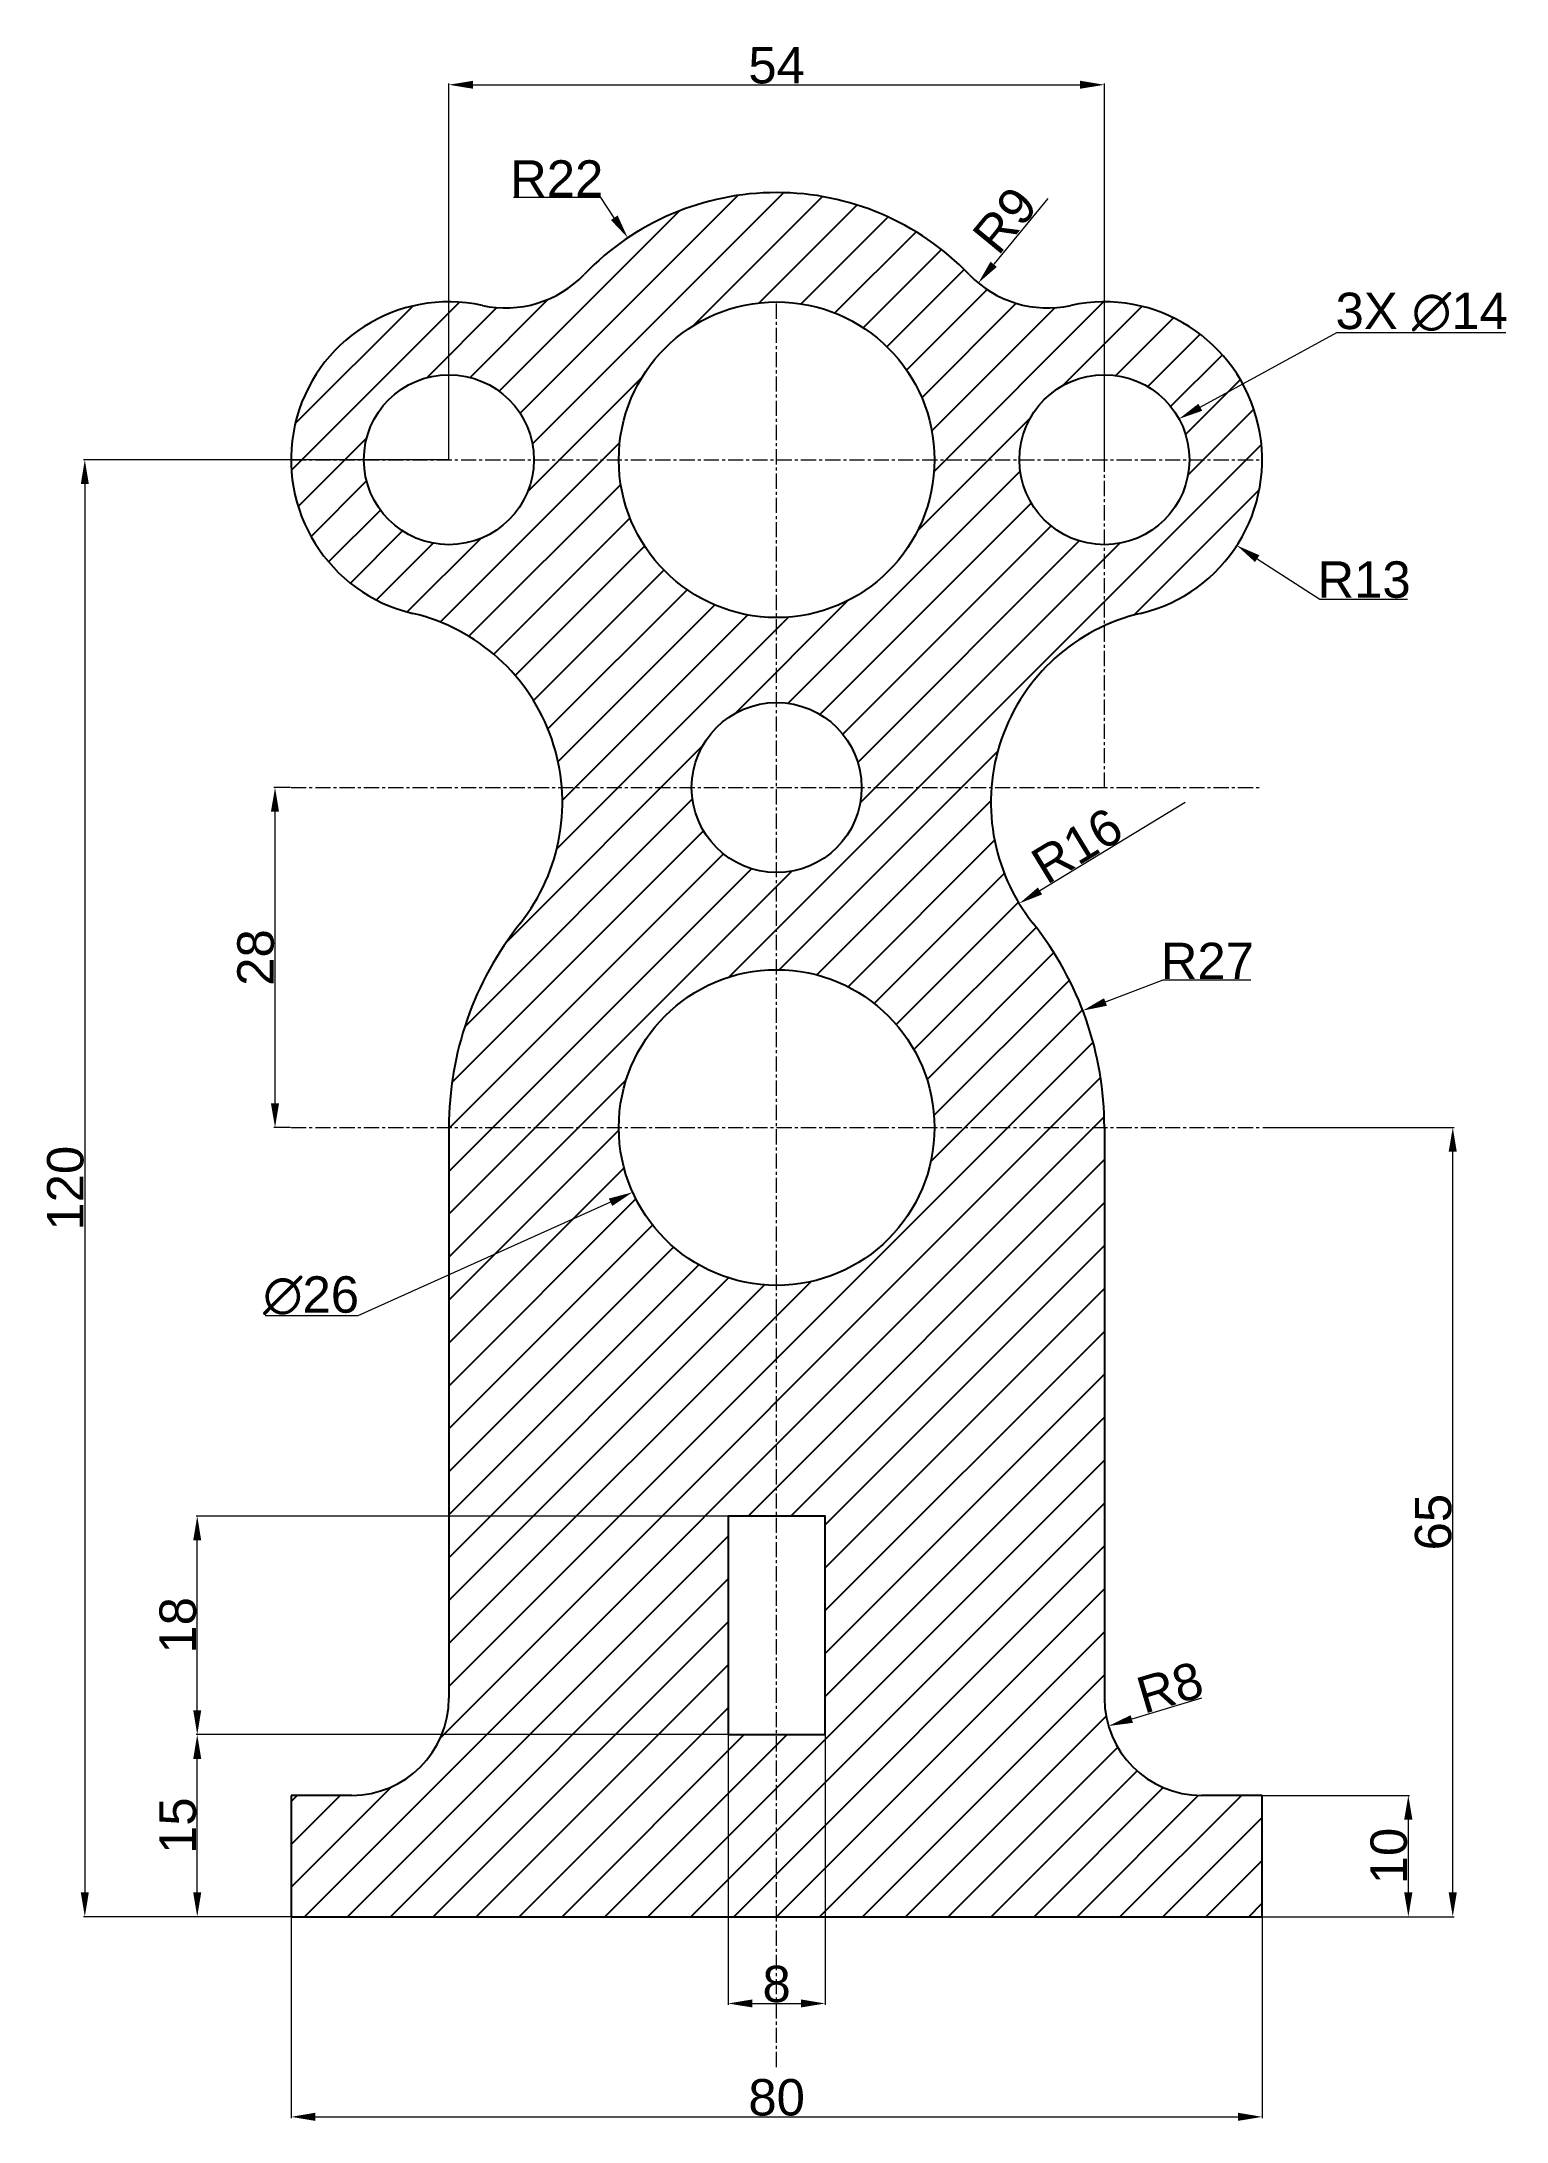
# Model space of a CAD drawing. Header units: millimetres. Extents: x -61 to 60, y -17 to 154.
import ezdxf

# ---------------------------------------------------------------- set-up
doc = ezdxf.new("R2010")
doc.units = ezdxf.units.MM
doc.header["$MEASUREMENT"] = 0
doc.linetypes.add('CENTER', pattern=[2, 1.25, -0.25, 0.25, -0.25])
doc.layers.add('AM_5', color=3, linetype='Continuous', lineweight=15)
doc.layers.add('AM_7', color=4, linetype='CENTER', lineweight=15)
doc.styles.get("Standard").update_dxf_attribs({"font": 'arial.ttf'})
doc.dimstyles.new('AM_ANSI$0', dxfattribs={"dimtxt": 3, "dimasz": 2, "dimexe": 0.1, "dimexo": 0.05, "dimgap": 0.06, "dimtad": 1, "dimtoh": 1, "dimdec": 3, "dimzin": 9, "dimdsep": 46, "dimtxsty": 'Standard', "dimcen": 0, "dimclrd": 256, "dimclre": 256, "dimclrt": 2, "dimadec": 0, "dimazin": 2, "dimtp": 0.1, "dimtm": 0.1, "dimtfac": 0.71, "dimtdec": 3, "dimtofl": 0, "dimtmove": 0, "dimatfit": 3, "dimfxl": 1, "dimtolj": 1, "dimtzin": 7, "dimlwd": -1, "dimlwe": -1, "dimarcsym": 1})
doc.dimstyles.new('AM_ANSI$3', dxfattribs={"dimtxt": 3, "dimasz": 2, "dimexe": 0.1, "dimexo": 0.05, "dimgap": 0.06, "dimtad": 1, "dimtoh": 1, "dimdec": 3, "dimzin": 9, "dimdsep": 46, "dimtxsty": 'Standard', "dimcen": 0, "dimclrd": 256, "dimclre": 256, "dimclrt": 2, "dimadec": 0, "dimazin": 2, "dimtp": 0.1, "dimtm": 0.1, "dimtfac": 0.71, "dimtdec": 3, "dimtofl": 0, "dimtmove": 0, "dimatfit": 0, "dimfxl": 1, "dimtolj": 1, "dimtzin": 7, "dimlwd": -1, "dimlwe": -1, "dimarcsym": 1})
doc.dimstyles.new('AM_ANSI$4', dxfattribs={"dimtxt": 3, "dimasz": 2, "dimexe": 0.1, "dimexo": 0.05, "dimgap": 0.06, "dimtad": 1, "dimtoh": 1, "dimdec": 3, "dimzin": 9, "dimdsep": 46, "dimtxsty": 'Standard', "dimcen": 0, "dimclrd": 256, "dimclre": 256, "dimclrt": 2, "dimadec": 0, "dimazin": 2, "dimtp": 0.1, "dimtm": 0.1, "dimtfac": 0.71, "dimtdec": 3, "dimtofl": 0, "dimtmove": 0, "dimatfit": 0, "dimfxl": 1, "dimtolj": 1, "dimtzin": 7, "dimlwd": -1, "dimlwe": -1, "dimarcsym": 1})

# ---------------------------------------------------------------- blocks, each defined once
blk = doc.blocks.new('*D5')
at = {"layer": 'AM_5', "transparency": 16777216}
for p, q in [((-40, -0.05), (-40, -16.58)), ((40, -0.05), (40, -16.58)), ((-38, -16.48), (38, -16.48))]:
    blk.add_line(p, q, dxfattribs=at)
for points in [[(-38, -16.14), (-38, -16.81), (-40, -16.48)], [(38, -16.14), (38, -16.81), (40, -16.48)]]:
    blk.add_solid(points, dxfattribs=at)
at = {"layer": 'Defpoints', "color": 0, "transparency": 16777216}
for p in [(-40, 0), (40, 0), (40, -16.48)]:
    blk.add_point(p, dxfattribs=at)
at = {"layer": 'AM_5', "color": 2, "transparency": 16777216, "insert": (0, -14.89), "char_height": 3, "attachment_point": 5}
blk.add_mtext('\\A1;80', dxfattribs=at)
blk = doc.blocks.new('*D6')
at = {"layer": 'AM_5', "transparency": 16777216}
for p, q in [((-4, 14.95), (-4, -7.24)), ((4, 14.95), (4, -7.24)), ((-2, -7.14), (2, -7.14))]:
    blk.add_line(p, q, dxfattribs=at)
for points in [[(-2, -6.81), (-2, -7.47), (-4, -7.14)], [(2, -6.81), (2, -7.47), (4, -7.14)]]:
    blk.add_solid(points, dxfattribs=at)
at = {"layer": 'Defpoints', "color": 0, "transparency": 16777216}
for p in [(-4, 15), (4, 15), (4, -7.14)]:
    blk.add_point(p, dxfattribs=at)
at = {"layer": 'AM_5', "color": 2, "transparency": 16777216, "insert": (0, -5.55), "char_height": 3, "attachment_point": 5}
blk.add_mtext('\\A1;8', dxfattribs=at)
blk = doc.blocks.new('*D7')
at = {"layer": 'AM_5', "transparency": 16777216}
for p, q in [((-4.05, 15), (-47.83, 15)), ((-47.73, 2), (-47.73, 13)), ((-40.05, 0), (-47.83, 0))]:
    blk.add_line(p, q, dxfattribs=at)
for points in [[(-48.06, 13), (-47.4, 13), (-47.73, 15)], [(-48.06, 2), (-47.4, 2), (-47.73, 0)]]:
    blk.add_solid(points, dxfattribs=at)
at = {"layer": 'Defpoints', "color": 0, "transparency": 16777216}
for p in [(-47.73, 15), (-4, 15), (-40, 0)]:
    blk.add_point(p, dxfattribs=at)
at = {"layer": 'AM_5', "color": 2, "transparency": 16777216, "insert": (-49.32, 7.5), "char_height": 3, "attachment_point": 5, "rotation": 90}
blk.add_mtext('\\A1;15', dxfattribs=at)
blk = doc.blocks.new('*D8')
at = {"layer": 'AM_5', "transparency": 16777216}
for p, q in [((-4.05, 33), (-47.83, 33)), ((-47.73, 17), (-47.73, 31)), ((-4.05, 15), (-47.83, 15))]:
    blk.add_line(p, q, dxfattribs=at)
for points in [[(-48.06, 31), (-47.4, 31), (-47.73, 33)], [(-48.06, 17), (-47.4, 17), (-47.73, 15)]]:
    blk.add_solid(points, dxfattribs=at)
at = {"layer": 'Defpoints', "color": 0, "transparency": 16777216}
for p in [(-47.73, 33), (-4, 33), (-4, 15)]:
    blk.add_point(p, dxfattribs=at)
at = {"layer": 'AM_5', "color": 2, "transparency": 16777216, "insert": (-49.32, 24), "char_height": 3, "attachment_point": 5, "rotation": 90}
blk.add_mtext('\\A1;18', dxfattribs=at)
blk = doc.blocks.new('*D9')
at = {"layer": 'AM_5', "transparency": 16777216}
for p, q in [((40.05, 10), (52.14, 10)), ((52.04, 2), (52.04, 8)), ((40.05, 0), (52.14, 0))]:
    blk.add_line(p, q, dxfattribs=at)
for points in [[(51.7, 8), (52.37, 8), (52.04, 10)], [(51.7, 2), (52.37, 2), (52.04, 0)]]:
    blk.add_solid(points, dxfattribs=at)
at = {"layer": 'Defpoints', "color": 0, "transparency": 16777216}
for p in [(40, 10), (52.04, 10), (40, 0)]:
    blk.add_point(p, dxfattribs=at)
at = {"layer": 'AM_5', "color": 2, "transparency": 16777216, "insert": (50.44, 5), "char_height": 3, "attachment_point": 5, "rotation": 90}
blk.add_mtext('\\A1;10', dxfattribs=at)
blk = doc.blocks.new('*D10')
at = {"layer": 'AM_5', "transparency": 16777216}
for p, q in [((40.05, 65), (55.8, 65)), ((55.7, 2), (55.7, 63)), ((40.05, 0), (55.8, 0))]:
    blk.add_line(p, q, dxfattribs=at)
for points in [[(55.36, 63), (56.03, 63), (55.7, 65)], [(55.36, 2), (56.03, 2), (55.7, 0)]]:
    blk.add_solid(points, dxfattribs=at)
at = {"layer": 'Defpoints', "color": 0, "transparency": 16777216}
for p in [(40, 65), (55.7, 65), (40, 0)]:
    blk.add_point(p, dxfattribs=at)
at = {"layer": 'AM_5', "color": 2, "transparency": 16777216, "insert": (54.1, 32.5), "char_height": 3, "attachment_point": 5, "rotation": 90}
blk.add_mtext('\\A1;65', dxfattribs=at)
blk = doc.blocks.new('*D11')
at = {"layer": 'AM_5', "transparency": 16777216}
for p, q in [((-40.05, 93), (-41.42, 93)), ((-41.32, 67), (-41.32, 91)), ((-40.05, 65), (-41.42, 65))]:
    blk.add_line(p, q, dxfattribs=at)
for points in [[(-41.66, 91), (-40.99, 91), (-41.32, 93)], [(-41.66, 67), (-40.99, 67), (-41.32, 65)]]:
    blk.add_solid(points, dxfattribs=at)
at = {"layer": 'Defpoints', "color": 0, "transparency": 16777216}
for p in [(-41.32, 93), (-40, 93), (-40, 65)]:
    blk.add_point(p, dxfattribs=at)
at = {"layer": 'AM_5', "color": 2, "transparency": 16777216, "insert": (-42.91, 79), "char_height": 3, "attachment_point": 5, "rotation": 90}
blk.add_mtext('\\A1;28', dxfattribs=at)
blk = doc.blocks.new('*D12')
at = {"layer": 'AM_5', "transparency": 16777216}
for p, q in [((-27.05, 120), (-57.09, 120)), ((-56.99, 118), (-56.99, 2)), ((-40.05, 0), (-57.09, 0))]:
    blk.add_line(p, q, dxfattribs=at)
for points in [[(-57.32, 118), (-56.66, 118), (-56.99, 120)], [(-57.32, 2), (-56.66, 2), (-56.99, 0)]]:
    blk.add_solid(points, dxfattribs=at)
at = {"layer": 'Defpoints', "color": 0, "transparency": 16777216}
for p in [(-27, 120), (-56.99, 0), (-40, 0)]:
    blk.add_point(p, dxfattribs=at)
at = {"layer": 'AM_5', "color": 2, "transparency": 16777216, "insert": (-58.58, 60), "char_height": 3, "attachment_point": 5, "rotation": 90}
blk.add_mtext('\\A1;120', dxfattribs=at)
blk = doc.blocks.new('*D13')
at = {"layer": 'AM_5', "transparency": 16777216}
for p, q in [((-27, 120.05), (-27, 150.98)), ((-25, 150.88), (25, 150.88)), ((27, 120.05), (27, 150.98))]:
    blk.add_line(p, q, dxfattribs=at)
for points in [[(-25, 151.21), (-25, 150.55), (-27, 150.88)], [(25, 151.21), (25, 150.55), (27, 150.88)]]:
    blk.add_solid(points, dxfattribs=at)
at = {"layer": 'Defpoints', "color": 0, "transparency": 16777216}
for p in [(27, 150.88), (-27, 120), (27, 120)]:
    blk.add_point(p, dxfattribs=at)
at = {"layer": 'AM_5', "color": 2, "transparency": 16777216, "insert": (0, 152.47), "char_height": 3, "attachment_point": 5}
blk.add_mtext('\\A1;54', dxfattribs=at)
blk = doc.blocks.new('*D14')
at = {"layer": 'AM_5', "transparency": 16777216}
blk.add_line((22.33, 141.5), (17.88, 136.1), dxfattribs=at)
blk.add_solid([(17.62, 136.31), (18.14, 135.88), (16.61, 134.55)], dxfattribs=at)
at = {"layer": 'Defpoints', "color": 0, "transparency": 16777216}
for p in [(22.33, 141.5), (16.61, 134.55)]:
    blk.add_point(p, dxfattribs=at)
at = {"layer": 'AM_5', "color": 2, "transparency": 16777216, "insert": (18.81, 139.73), "char_height": 3, "attachment_point": 5, "rotation": 50.5132}
blk.add_mtext('\\A1;R9', dxfattribs=at)
blk = doc.blocks.new('*D15')
at = {"layer": 'AM_5', "transparency": 16777216}
for p, q in [((-14.49, 141.59), (-21.68, 141.59)), ((-13.37, 139.93), (-14.49, 141.59))]:
    blk.add_line(p, q, dxfattribs=at)
blk.add_solid([(-13.1, 140.12), (-13.65, 139.74), (-12.26, 138.27)], dxfattribs=at)
at = {"layer": 'Defpoints', "color": 0, "transparency": 16777216}
for p in [(-12.26, 138.27), (0, 120)]:
    blk.add_point(p, dxfattribs=at)
at = {"layer": 'AM_5', "color": 2, "transparency": 16777216, "insert": (-18.12, 143.16), "char_height": 3, "attachment_point": 5}
blk.add_mtext('\\A1;R22', dxfattribs=at)
blk = doc.blocks.new('*D16')
at = {"layer": 'AM_5', "transparency": 16777216}
blk.add_line((33.65, 91.77), (21.69, 84.49), dxfattribs=at)
blk.add_solid([(21.52, 84.77), (21.87, 84.2), (19.99, 83.45)], dxfattribs=at)
at = {"layer": 'Defpoints', "color": 0, "transparency": 16777216}
for p in [(33.65, 91.77), (19.99, 83.45)]:
    blk.add_point(p, dxfattribs=at)
at = {"layer": 'AM_5', "color": 2, "transparency": 16777216, "insert": (24.75, 88.21), "char_height": 3, "attachment_point": 5, "rotation": 31.3615}
blk.add_mtext('\\A1;R16', dxfattribs=at)
blk = doc.blocks.new('*D17')
at = {"layer": 'AM_5', "transparency": 16777216}
blk.add_line((35, 18), (29.25, 16.28), dxfattribs=at)
blk.add_solid([(29.16, 16.6), (29.35, 15.97), (27.33, 15.71)], dxfattribs=at)
at = {"layer": 'Defpoints', "color": 0, "transparency": 16777216}
for p in [(35, 18), (27.33, 15.71)]:
    blk.add_point(p, dxfattribs=at)
at = {"layer": 'AM_5', "color": 2, "transparency": 16777216, "insert": (32.4, 18.88), "char_height": 3, "attachment_point": 5, "rotation": 16.6121}
blk.add_mtext('\\A1;R8', dxfattribs=at)
blk = doc.blocks.new('*D18')
at = {"layer": 'AM_5', "transparency": 16777216}
for p, q in [((27.09, 75.34), (31.83, 77.15)), ((31.83, 77.15), (39.06, 77.15))]:
    blk.add_line(p, q, dxfattribs=at)
blk.add_solid([(26.97, 75.65), (27.21, 75.03), (25.22, 74.63)], dxfattribs=at)
at = {"layer": 'Defpoints', "color": 0, "transparency": 16777216}
for p in [(25.22, 74.63), (0, 65)]:
    blk.add_point(p, dxfattribs=at)
at = {"layer": 'AM_5', "color": 2, "transparency": 16777216, "insert": (35.48, 78.72), "char_height": 3, "attachment_point": 5}
blk.add_mtext('\\A1;R27', dxfattribs=at)
blk = doc.blocks.new('*D19')
at = {"layer": 'AM_5', "transparency": 16777216}
for p, q in [((34.9, 124.32), (46.16, 130.48)), ((46.16, 130.48), (60.06, 130.48))]:
    blk.add_line(p, q, dxfattribs=at)
blk.add_solid([(34.74, 124.61), (35.06, 124.03), (33.14, 123.36)], dxfattribs=at)
at = {"layer": 'Defpoints', "color": 0, "transparency": 16777216}
for p in [(33.14, 123.36), (20.86, 116.64)]:
    blk.add_point(p, dxfattribs=at)
at = {"layer": 'AM_5', "color": 2, "transparency": 16777216, "insert": (53.14, 132.16), "char_height": 3, "attachment_point": 5}
blk.add_mtext('\\A1;3X ∅14', dxfattribs=at)
blk = doc.blocks.new('*D20')
at = {"layer": 'AM_5', "transparency": 16777216}
for p, q in [((-13.68, 58.85), (-34.51, 49.48)), ((-34.51, 49.48), (-42.13, 49.48))]:
    blk.add_line(p, q, dxfattribs=at)
blk.add_solid([(-13.82, 59.15), (-13.54, 58.54), (-11.86, 59.67)], dxfattribs=at)
at = {"layer": 'Defpoints', "color": 0, "transparency": 16777216}
for p in [(11.86, 70.33), (-11.86, 59.67)]:
    blk.add_point(p, dxfattribs=at)
at = {"layer": 'AM_5', "color": 2, "transparency": 16777216, "insert": (-38.35, 51.15), "char_height": 3, "attachment_point": 5}
blk.add_mtext('\\A1;∅26', dxfattribs=at)
blk = doc.blocks.new('*D21')
at = {"layer": 'AM_5', "transparency": 16777216}
for p, q in [((39.59, 111.85), (44.74, 108.52)), ((44.74, 108.52), (51.97, 108.52))]:
    blk.add_line(p, q, dxfattribs=at)
blk.add_solid([(39.77, 112.13), (39.41, 111.57), (37.91, 112.94)], dxfattribs=at)
at = {"layer": 'Defpoints', "color": 0, "transparency": 16777216}
for p in [(27, 120), (37.91, 112.94)]:
    blk.add_point(p, dxfattribs=at)
at = {"layer": 'AM_5', "color": 2, "transparency": 16777216, "insert": (48.39, 110.11), "char_height": 3, "attachment_point": 5}
blk.add_mtext('\\A1;R13', dxfattribs=at)

msp = doc.modelspace()

# ---------------------------------------------------------------- hatches: boundary and pattern name
h = msp.add_hatch()
h.set_pattern_fill('ANSI31', color=256, scale=20)
h.paths.add_polyline_path([(29.9805, 107.3463, 0.99124917), (24.2424, 132.7042, -0.26018554), (15.8495, 135.2576, 0.42540206), (-15.8495, 135.2576, -0.26018554), (-24.2424, 132.7042, 0.99124917), (-29.9805, 107.3463, -0.55005865), (-21.1283, 81.8106, 0.16961921), (-27, 65), (-27, 18, -0.41421356), (-35, 10), (-40, 10), (-40, 0), (40, 0), (40, 10), (35, 10, -0.41421356), (27, 18), (27, 65, 0.16961921), (21.1283, 81.8106, -0.55005865)])
h.paths.add_polyline_path([(-7, 93, -1), (7, 93, -1)], flags=16)
h.paths.add_polyline_path([(13, 65, -1), (-13, 65, -1)], flags=16)
h.paths.add_polyline_path([(-13, 120, -1), (13, 120, -1)], flags=16)
h.paths.add_polyline_path([(20, 120, -1), (34, 120, -1)], flags=16)
h.paths.add_polyline_path([(-34, 120, -1), (-20, 120, -1)], flags=16)
h.paths.add_polyline_path([(4, 33), (4, 15), (-4, 15), (-4, 33)], flags=16)

# ---------------------------------------------------------------- linework, layer by layer
for p, q in [((-27, 65), (-27, 18)), ((27, 65), (27, 18)), ((-40, 10), (-40, 0)), ((-35, 10), (-40, 10)), ((40, 10), (35, 10)), ((40, 0), (40, 10)), ((-40, 0), (40, 0))]:
    msp.add_line(p, q)
msp.add_lwpolyline([(-4, 15), (4, 15), (4, 33), (-4, 33)], close=True)
for centre, radius in [((0, 120), 13), ((-27, 120), 7), ((27, 120), 7), ((0, 93), 7), ((0, 65), 13)]:
    msp.add_circle(centre, radius)
for centre, radius, start, end in [((0, 120), 22, 43.909998, 136.090002), ((-22.3333, 141.4994), 9, 257.75331, 316.090002), ((22.3333, 141.4994), 9, 223.909998, 282.24669), ((-27, 120), 13, 77.75331, 256.746138), ((27, 120), 13, 283.253862, 102.24669), ((-33.6487, 91.7724), 16, 321.492644, 76.746138), ((33.6487, 91.7724), 16, 103.253862, 218.507356), ((0, 65), 27, 141.492644, 180), ((0, 65), 27, 0, 38.507356), ((-35, 18), 8, 270, 0), ((35, 18), 8, 180, 270)]:
    msp.add_arc(centre, radius, start, end)
at = {"layer": 'AM_7'}
for p, q in [((0, -12.3877), (0, 133)), ((27, 93), (27, 133)), ((-40, 120), (40, 120)), ((-40, 93), (40, 93)), ((-40, 65), (40, 65))]:
    msp.add_line(p, q, dxfattribs=at)

# ---------------------------------------------------------------- dimensions: what is measured, and where the dimension line sits
at = {"layer": 'AM_5'}
for base, p1, p2, angle, picture, middle in [((27, 150.8808), (-27, 120), (27, 120), 0, '*D13', (0, 152.4664)), ((-56.9911, 0), (-27, 120), (-40, 0), 90, '*D12', (-58.5828, 60)), ((-41.322, 93), (-40, 65), (-40, 93), 90, '*D11', (-42.9137, 79)), ((55.6951, 65), (40, 0), (40, 65), 90, '*D10', (54.1034, 32.5)), ((-47.7292, 33), (-4, 15), (-4, 33), 90, '*D8', (-49.3209, 24)), ((-47.7292, 15), (-40, 0), (-4, 15), 90, '*D7', (-49.3209, 7.5)), ((4, -7.1409), (-4, 15), (4, 15), 0, '*D6', (0, -5.5492)), ((52.0364, 10), (40, 0), (40, 10), 90, '*D9', (50.4447, 5))]:
    dim = msp.add_linear_dim(base=base, p1=p1, p2=p2, angle=angle, dimstyle='AM_ANSI$0', dxfattribs=at)
    dim.commit()
    dim.dimension.update_dxf_attribs({"geometry": picture, "text_midpoint": middle})
for center, mpoint, picture, middle in [((0, 120), (-12.2579, 138.2687), '*D15', (-18.1155, 141.5902)), ((22.3333, 141.4994), (16.6102, 134.5534), '*D14', (20.0419, 138.7183)), ((33.6487, 91.7724), (19.9863, 83.4455), '*D16', (25.5775, 86.8532)), ((0, 65), (25.2246, 74.6291), '*D18', (35.4786, 77.1523)), ((35, 18), (27.3339, 15.7129), '*D17', (32.8532, 17.3595))]:
    dim = msp.add_radius_dim(center=center, mpoint=mpoint, dimstyle='AM_ANSI$4', dxfattribs=at)
    dim.commit()
    dim.dimension.update_dxf_attribs({"geometry": picture, "text_midpoint": middle, "dimtype": 164})
dim = msp.add_diameter_dim_2p(p1=(20.8589, 116.6404), p2=(33.1411, 123.3596), text='3X <>', dimstyle='AM_ANSI$3', override={"dimpost": ''}, dxfattribs=at)
dim.commit()
dim.dimension.update_dxf_attribs({"geometry": '*D19', "text_midpoint": (53.1411, 130.4842), "dimtype": 163})
dim = msp.add_radius_dim(center=(27, 120), mpoint=(37.9141, 112.9372), dimstyle='AM_ANSI$4', override={"dimpost": ''}, dxfattribs=at)
dim.commit()
dim.dimension.update_dxf_attribs({"geometry": '*D21', "text_midpoint": (48.3854, 108.5192), "dimtype": 164})
dim = msp.add_diameter_dim_2p(p1=(11.8557, 70.3331), p2=(-11.8557, 59.6669), dimstyle='AM_ANSI$3', dxfattribs=at)
dim.commit()
dim.dimension.update_dxf_attribs({"geometry": '*D20', "text_midpoint": (-38.3504, 49.4758), "dimtype": 163})
dim = msp.add_linear_dim(base=(40, -16.4771), p1=(-40, 0), p2=(40, 0), angle=0, dimstyle='AM_ANSI$0', override={"dimpost": ''}, dxfattribs=at)
dim.commit()
dim.dimension.update_dxf_attribs({"geometry": '*D5', "text_midpoint": (0, -14.8854)})

doc.saveas('drawing.dxf')
